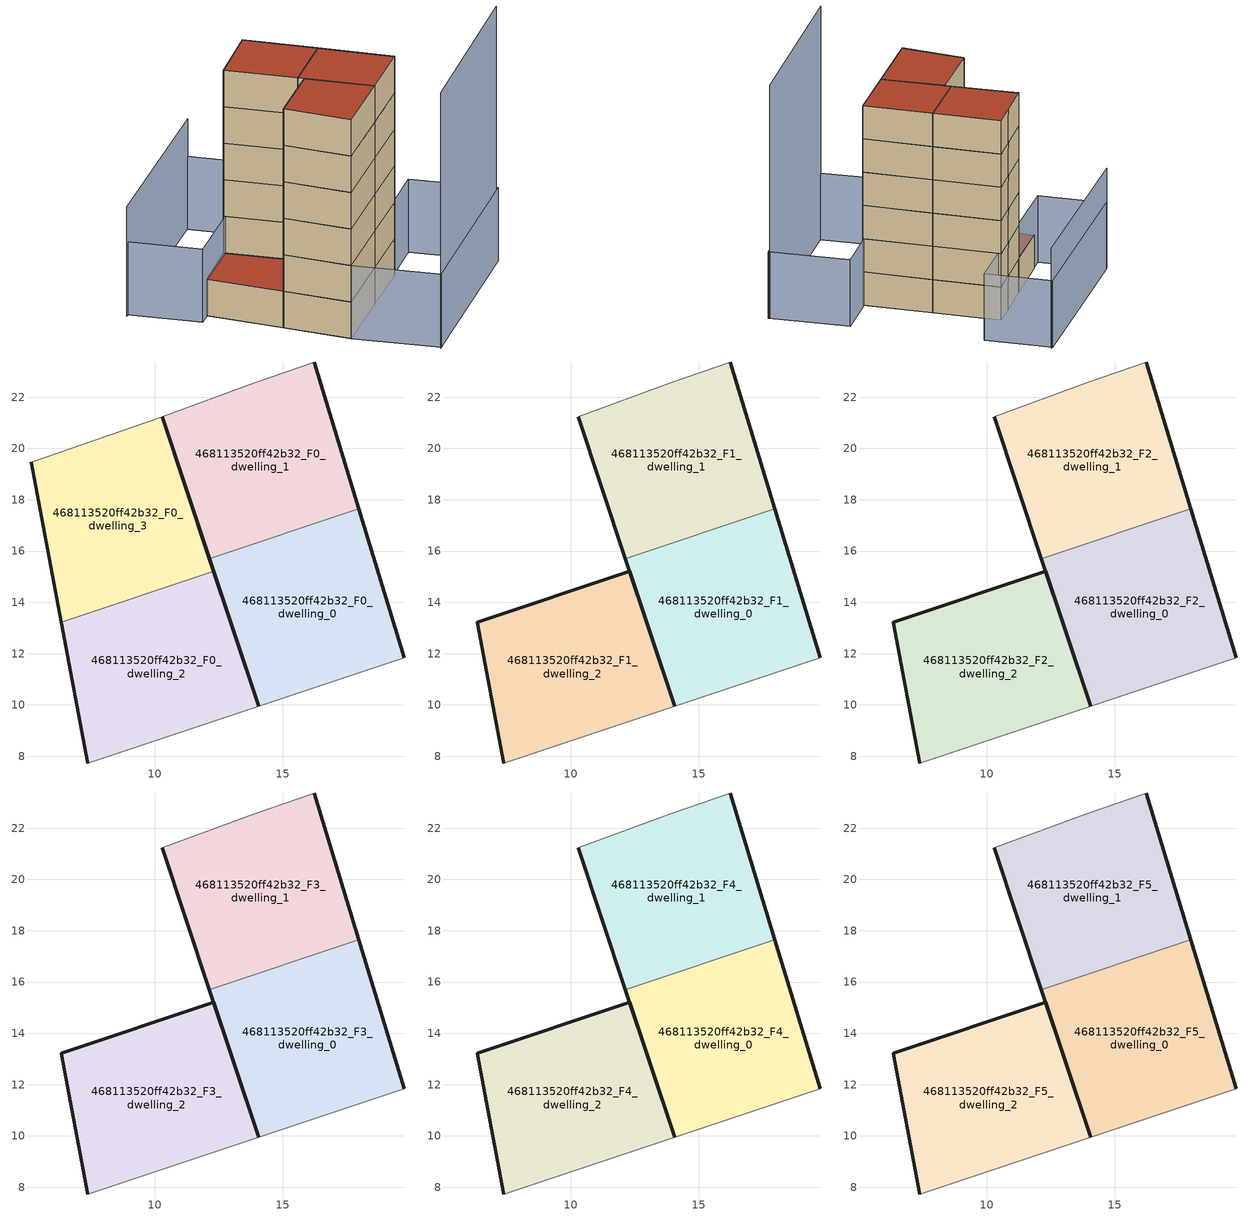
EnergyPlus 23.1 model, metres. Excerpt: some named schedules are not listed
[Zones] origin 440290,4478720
468113520ff42b32_F0_dwelling_0
 floor ground (EU_floor_Construction): 19.73,11.84 17.96,17.65 12.13,15.71 14.05,9.95 z0
 wall outside (EU_wall_Construction): 17.96,17.65 19.73,11.84 / 14.05,9.95 12.13,15.71 z0:3
 wall adiabatic (EU_wall_Construction): 19.73,11.84 14.05,9.95 z0:3
 wall to 468113520ff42b32_F0_dwelling_1 (EU_wall_Construction): 12.13,15.71 17.96,17.65 z0:3
468113520ff42b32_F0_dwelling_1
 floor ground (EU_floor_Construction): 17.96,17.65 16.22,23.37 13.9,22.56 10.29,21.23 12.13,15.71 z0
 wall outside (EU_wall_Construction): 12.13,15.71 10.29,21.23 / 16.22,23.37 17.96,17.65 z0:3
 wall adiabatic (EU_wall_Construction): 10.29,21.23 13.9,22.56 16.22,23.37 z0:3
468113520ff42b32_F0_dwelling_2
 floor ground (EU_floor_Construction): 14.05,9.95 12.3,15.21 6.36,13.23 7.39,7.74 z0
 wall outside (EU_wall_Construction): 12.3,15.21 14.05,9.95 / 7.39,7.74 6.36,13.23 z0:3
 wall adiabatic (EU_wall_Construction): 14.05,9.95 7.39,7.74 z0:3
 wall to 468113520ff42b32_F0_dwelling_3 (EU_wall_Construction): 6.36,13.23 12.3,15.21 z0:3
468113520ff42b32_F0_dwelling_3
 floor ground (EU_floor_Construction): 12.3,15.21 10.29,21.23 10.26,21.22 5.19,19.46 6.36,13.23 z0
 wall outside (EU_wall_Construction): 6.36,13.23 5.19,19.46 / 10.29,21.23 12.3,15.21 z0:3
 wall adiabatic (EU_wall_Construction): 5.19,19.46 10.26,21.22 10.29,21.23 z0:3
 roof outside (EU_roof_Construction): 10.29,21.23 12.3,15.21 6.36,13.23 5.19,19.46 10.26,21.22 z3
468113520ff42b32_F1_dwelling_0
 floor to 468113520ff42b32_F0_dwelling_0 (EU_floor_Construction): 19.73,11.84 17.96,17.65 12.13,15.71 14.05,9.95 z3
 wall outside (EU_wall_Construction): 17.96,17.65 19.73,11.84 / 14.05,9.95 12.13,15.71 z3:6
 wall adiabatic (EU_wall_Construction): 19.73,11.84 14.05,9.95 z3:6
 wall to 468113520ff42b32_F1_dwelling_1 (EU_wall_Construction): 12.13,15.71 17.96,17.65 z3:6
468113520ff42b32_F1_dwelling_1
 floor to 468113520ff42b32_F0_dwelling_1 (EU_floor_Construction): 17.96,17.65 16.22,23.37 13.9,22.56 10.29,21.23 12.13,15.71 z3
 wall outside (EU_wall_Construction): 12.13,15.71 10.29,21.23 / 16.22,23.37 17.96,17.65 z3:6
 wall adiabatic (EU_wall_Construction): 10.29,21.23 13.9,22.56 16.22,23.37 z3:6
468113520ff42b32_F1_dwelling_2
 floor to 468113520ff42b32_F0_dwelling_2 (EU_floor_Construction): 14.05,9.95 12.3,15.21 6.36,13.23 7.39,7.74 z3
 wall outside (EU_wall_Construction): 7.39,7.74 6.36,13.23 12.3,15.21 14.05,9.95 z3:6
 wall adiabatic (EU_wall_Construction): 14.05,9.95 7.39,7.74 z3:6
468113520ff42b32_F2_dwelling_0
 floor to 468113520ff42b32_F1_dwelling_0 (EU_floor_Construction): 19.73,11.84 17.96,17.65 12.13,15.71 14.05,9.95 z6
 wall outside (EU_wall_Construction): 17.96,17.65 19.73,11.84 / 14.05,9.95 12.13,15.71 z6:9
 wall adiabatic (EU_wall_Construction): 19.73,11.84 14.05,9.95 z6:9
 wall to 468113520ff42b32_F2_dwelling_1 (EU_wall_Construction): 12.13,15.71 17.96,17.65 z6:9
468113520ff42b32_F2_dwelling_1
 floor to 468113520ff42b32_F1_dwelling_1 (EU_floor_Construction): 17.96,17.65 16.22,23.37 13.9,22.56 10.29,21.23 12.13,15.71 z6
 wall outside (EU_wall_Construction): 12.13,15.71 10.29,21.23 / 16.22,23.37 17.96,17.65 z6:9
 wall adiabatic (EU_wall_Construction): 10.29,21.23 13.9,22.56 16.22,23.37 z6:9
468113520ff42b32_F2_dwelling_2
 floor to 468113520ff42b32_F1_dwelling_2 (EU_floor_Construction): 14.05,9.95 12.3,15.21 6.36,13.23 7.39,7.74 z6
 wall outside (EU_wall_Construction): 7.39,7.74 6.36,13.23 12.3,15.21 14.05,9.95 z6:9
 wall adiabatic (EU_wall_Construction): 14.05,9.95 7.39,7.74 z6:9
468113520ff42b32_F3_dwelling_0
 floor to 468113520ff42b32_F2_dwelling_0 (EU_floor_Construction): 19.73,11.84 17.96,17.65 12.13,15.71 14.05,9.95 z9
 wall outside (EU_wall_Construction): 17.96,17.65 19.73,11.84 / 14.05,9.95 12.13,15.71 z9:12
 wall adiabatic (EU_wall_Construction): 19.73,11.84 14.05,9.95 z9:12
 wall to 468113520ff42b32_F3_dwelling_1 (EU_wall_Construction): 12.13,15.71 17.96,17.65 z9:12
468113520ff42b32_F3_dwelling_1
 floor to 468113520ff42b32_F2_dwelling_1 (EU_floor_Construction): 17.96,17.65 16.22,23.37 13.9,22.56 10.29,21.23 12.13,15.71 z9
 wall outside (EU_wall_Construction): 12.13,15.71 10.29,21.23 / 16.22,23.37 17.96,17.65 z9:12
 wall adiabatic (EU_wall_Construction): 10.29,21.23 13.9,22.56 16.22,23.37 z9:12
468113520ff42b32_F3_dwelling_2
 floor to 468113520ff42b32_F2_dwelling_2 (EU_floor_Construction): 14.05,9.95 12.3,15.21 6.36,13.23 7.39,7.74 z9
 wall outside (EU_wall_Construction): 7.39,7.74 6.36,13.23 12.3,15.21 14.05,9.95 z9:12
 wall adiabatic (EU_wall_Construction): 14.05,9.95 7.39,7.74 z9:12
468113520ff42b32_F4_dwelling_0
 floor to 468113520ff42b32_F3_dwelling_0 (EU_floor_Construction): 19.73,11.84 17.96,17.65 12.13,15.71 14.05,9.95 z12
 wall outside (EU_wall_Construction): 17.96,17.65 19.73,11.84 / 14.05,9.95 12.13,15.71 z12:15
 wall adiabatic (EU_wall_Construction): 19.73,11.84 14.05,9.95 z12:15
 wall to 468113520ff42b32_F4_dwelling_1 (EU_wall_Construction): 12.13,15.71 17.96,17.65 z12:15
468113520ff42b32_F4_dwelling_1
 floor to 468113520ff42b32_F3_dwelling_1 (EU_floor_Construction): 17.96,17.65 16.22,23.37 13.9,22.56 10.29,21.23 12.13,15.71 z12
 wall outside (EU_wall_Construction): 12.13,15.71 10.29,21.23 / 16.22,23.37 17.96,17.65 z12:15
 wall adiabatic (EU_wall_Construction): 10.29,21.23 13.9,22.56 16.22,23.37 z12:15
468113520ff42b32_F4_dwelling_2
 floor to 468113520ff42b32_F3_dwelling_2 (EU_floor_Construction): 14.05,9.95 12.3,15.21 6.36,13.23 7.39,7.74 z12
 wall outside (EU_wall_Construction): 7.39,7.74 6.36,13.23 12.3,15.21 14.05,9.95 z12:15
 wall adiabatic (EU_wall_Construction): 14.05,9.95 7.39,7.74 z12:15
468113520ff42b32_F5_dwelling_0
 floor to 468113520ff42b32_F4_dwelling_0 (EU_floor_Construction): 19.73,11.84 17.96,17.65 12.13,15.71 14.05,9.95 z15
 wall outside (EU_wall_Construction): 17.96,17.65 19.73,11.84 / 14.05,9.95 12.13,15.71 z15:18
 wall adiabatic (EU_wall_Construction): 19.73,11.84 14.05,9.95 z15:18
 wall to 468113520ff42b32_F5_dwelling_1 (EU_wall_Construction): 12.13,15.71 17.96,17.65 z15:18
 roof outside (EU_roof_Construction): 17.96,17.65 19.73,11.84 14.05,9.95 12.13,15.71 z18
468113520ff42b32_F5_dwelling_1
 floor to 468113520ff42b32_F4_dwelling_1 (EU_floor_Construction): 17.96,17.65 16.22,23.37 13.9,22.56 10.29,21.23 12.13,15.71 z15
 wall outside (EU_wall_Construction): 12.13,15.71 10.29,21.23 / 16.22,23.37 17.96,17.65 z15:18
 wall adiabatic (EU_wall_Construction): 10.29,21.23 13.9,22.56 16.22,23.37 z15:18
 roof outside (EU_roof_Construction): 16.22,23.37 17.96,17.65 12.13,15.71 10.29,21.23 13.9,22.56 z18
468113520ff42b32_F5_dwelling_2
 floor to 468113520ff42b32_F4_dwelling_2 (EU_floor_Construction): 14.05,9.95 12.3,15.21 6.36,13.23 7.39,7.74 z15
 wall outside (EU_wall_Construction): 7.39,7.74 6.36,13.23 12.3,15.21 14.05,9.95 z15:18
 wall adiabatic (EU_wall_Construction): 14.05,9.95 7.39,7.74 z15:18
 roof outside (EU_roof_Construction): 12.3,15.21 14.05,9.95 7.39,7.74 6.36,13.23 z18
shading: 18.99,30.13 1.83,24.48 z0:9; 9.5,1.02 26.28,6.88 z0:21; 9.67,1.08 7.39,7.73 / 7.39,7.73 24.14,13.47 / 24.14,13.47 26.42,6.81 / 26.42,6.81 9.67,1.08 / 2.04,24.57 18.8,30.15 / 18.8,30.15 20.67,24.54 / 20.67,24.54 3.9,18.96 / 3.9,18.96 2.04,24.57 z0:6
[Building]
EU S2 Campaign: North Axis=0; Terrain=City; Solar Distribution=FullExterior
[Site:Location]
Madrid: Latitude=40.5; Longitude=-3.5; Time Zone=1; Elevation=609
[SizingPeriod:WeatherFileDays]
AnnualSizingPeriod: Begin Month=1; Begin Day of Month=1; End Month=12; End Day of Month=31; Day of Week for Start Day=Monday; Use Weather File Daylight Saving Period=No; Use Weather File Rain and Snow Indicators=No
[MATERIAL]
EU_InternalMass_Material: Roughness=MediumRough; Thickness=0.1; Conductivity=1; Density=1800; Specific Heat=900; Thermal Absorptance=0.9; Solar Absorptance=0.7; Visible Absorptance=0.7
[MATERIAL:NOMASS] Roughness=MediumRough; Thermal Absorptance=0.9; Solar Absorptance=0.7; Visible Absorptance=0.7
Name | Thermal Resistance
EU_wall_NoMass | 1.60022
EU_roof_NoMass | 1.57597
EU_floor_NoMass | 0.470652
[CONSTRUCTION]
EU_wall_Construction: EU_wall_NoMass
EU_roof_Construction: EU_roof_NoMass
EU_floor_Construction: EU_floor_NoMass
EU_InternalMass_Construction: EU_InternalMass_Material
[ZONE] Type=1; Multiplier=1; Ceiling Height=autocalculate; Floor Area=autocalculate; Part of Total Floor Area=Yes
Name | Volume
468113520ff42b32_F0_dwelling_0; 468113520ff42b32_F1_dwelling_0; 468113520ff42b32_F2_dwelling_0; 468113520ff42b32_F3_dwelling_0; 468113520ff42b32_F4_dwelling_0; 468113520ff42b32_F5_dwelling_0 | 110.345
468113520ff42b32_F0_dwelling_1; 468113520ff42b32_F0_dwelling_2 | 110.347
468113520ff42b32_F1_dwelling_1; 468113520ff42b32_F2_dwelling_1; 468113520ff42b32_F3_dwelling_1; 468113520ff42b32_F4_dwelling_1; 468113520ff42b32_F5_dwelling_1; 468113520ff42b32_F1_dwelling_2; 468113520ff42b32_F2_dwelling_2; 468113520ff42b32_F3_dwelling_2; 468113520ff42b32_F4_dwelling_2; 468113520ff42b32_F5_dwelling_2 | 110.346
468113520ff42b32_F0_dwelling_3 | 110.36
[INTERNALMASS] Construction=EU_InternalMass_Construction
Name | Zone or ZoneList | Surface Area
468113520ff42b32_F0_dwelling_0_EU_InternalMass | 468113520ff42b32_F0_dwelling_0 | 36.7817
468113520ff42b32_F0_dwelling_1_EU_InternalMass | 468113520ff42b32_F0_dwelling_1 | 36.7823
468113520ff42b32_F0_dwelling_2_EU_InternalMass | 468113520ff42b32_F0_dwelling_2 | 36.7821
468113520ff42b32_F0_dwelling_3_EU_InternalMass | 468113520ff42b32_F0_dwelling_3 | 36.7868
468113520ff42b32_F1_dwelling_0_EU_InternalMass | 468113520ff42b32_F1_dwelling_0 | 49.0447
468113520ff42b32_F1_dwelling_1_EU_InternalMass | 468113520ff42b32_F1_dwelling_1 | 49.0483
468113520ff42b32_F1_dwelling_2_EU_InternalMass | 468113520ff42b32_F1_dwelling_2 | 49.042
468113520ff42b32_F2_dwelling_0_EU_InternalMass | 468113520ff42b32_F2_dwelling_0 | 49.0447
468113520ff42b32_F2_dwelling_1_EU_InternalMass | 468113520ff42b32_F2_dwelling_1 | 49.0483
468113520ff42b32_F2_dwelling_2_EU_InternalMass | 468113520ff42b32_F2_dwelling_2 | 49.042
468113520ff42b32_F3_dwelling_0_EU_InternalMass | 468113520ff42b32_F3_dwelling_0 | 49.0447
468113520ff42b32_F3_dwelling_1_EU_InternalMass | 468113520ff42b32_F3_dwelling_1 | 49.0483
468113520ff42b32_F3_dwelling_2_EU_InternalMass | 468113520ff42b32_F3_dwelling_2 | 49.042
468113520ff42b32_F4_dwelling_0_EU_InternalMass | 468113520ff42b32_F4_dwelling_0 | 49.0447
468113520ff42b32_F4_dwelling_1_EU_InternalMass | 468113520ff42b32_F4_dwelling_1 | 49.0483
468113520ff42b32_F4_dwelling_2_EU_InternalMass | 468113520ff42b32_F4_dwelling_2 | 49.042
468113520ff42b32_F5_dwelling_0_EU_InternalMass | 468113520ff42b32_F5_dwelling_0 | 49.0447
468113520ff42b32_F5_dwelling_1_EU_InternalMass | 468113520ff42b32_F5_dwelling_1 | 49.0483
468113520ff42b32_F5_dwelling_2_EU_InternalMass | 468113520ff42b32_F5_dwelling_2 | 49.042
[OTHEREQUIPMENT] Fuel Type=Electricity; Design Level Calculation Method=Watts/Area; Power per Zone Floor Area=1; Fraction Latent=0; Fraction Radiant=0; Fraction Lost=0; Carbon Dioxide Generation Rate=0; EndUse Subcategory=EU_Step8_InternalGains
Name | Zone or ZoneList or Space or SpaceList | Schedule
EU_Step8_InternalGain_468113520ff42b32_F0_dwelling_0_f000 | 468113520ff42b32_F0_dwelling_0 | EU_Step8_GainSchedule_468113520ff42b32_F0_dwelling_0_f000
EU_Step8_InternalGain_468113520ff42b32_F0_dwelling_1_f000 | 468113520ff42b32_F0_dwelling_1 | EU_Step8_GainSchedule_468113520ff42b32_F0_dwelling_1_f000
EU_Step8_InternalGain_468113520ff42b32_F0_dwelling_2_f000 | 468113520ff42b32_F0_dwelling_2 | EU_Step8_GainSchedule_468113520ff42b32_F0_dwelling_2_f000
EU_Step8_InternalGain_468113520ff42b32_F0_dwelling_3_f000 | 468113520ff42b32_F0_dwelling_3 | EU_Step8_GainSchedule_468113520ff42b32_F0_dwelling_3_f000
EU_Step8_InternalGain_468113520ff42b32_F1_dwelling_0_f000 | 468113520ff42b32_F1_dwelling_0 | EU_Step8_GainSchedule_468113520ff42b32_F1_dwelling_0_f000
EU_Step8_InternalGain_468113520ff42b32_F1_dwelling_1_f000 | 468113520ff42b32_F1_dwelling_1 | EU_Step8_GainSchedule_468113520ff42b32_F1_dwelling_1_f000
EU_Step8_InternalGain_468113520ff42b32_F1_dwelling_2_f000 | 468113520ff42b32_F1_dwelling_2 | EU_Step8_GainSchedule_468113520ff42b32_F1_dwelling_2_f000
EU_Step8_InternalGain_468113520ff42b32_F2_dwelling_0_f000 | 468113520ff42b32_F2_dwelling_0 | EU_Step8_GainSchedule_468113520ff42b32_F2_dwelling_0_f000
EU_Step8_InternalGain_468113520ff42b32_F2_dwelling_1_f000 | 468113520ff42b32_F2_dwelling_1 | EU_Step8_GainSchedule_468113520ff42b32_F2_dwelling_1_f000
EU_Step8_InternalGain_468113520ff42b32_F2_dwelling_2_f000 | 468113520ff42b32_F2_dwelling_2 | EU_Step8_GainSchedule_468113520ff42b32_F2_dwelling_2_f000
EU_Step8_InternalGain_468113520ff42b32_F3_dwelling_0_f000 | 468113520ff42b32_F3_dwelling_0 | EU_Step8_GainSchedule_468113520ff42b32_F3_dwelling_0_f000
EU_Step8_InternalGain_468113520ff42b32_F3_dwelling_1_f000 | 468113520ff42b32_F3_dwelling_1 | EU_Step8_GainSchedule_468113520ff42b32_F3_dwelling_1_f000
EU_Step8_InternalGain_468113520ff42b32_F3_dwelling_2_f000 | 468113520ff42b32_F3_dwelling_2 | EU_Step8_GainSchedule_468113520ff42b32_F3_dwelling_2_f000
EU_Step8_InternalGain_468113520ff42b32_F4_dwelling_0_f000 | 468113520ff42b32_F4_dwelling_0 | EU_Step8_GainSchedule_468113520ff42b32_F4_dwelling_0_f000
EU_Step8_InternalGain_468113520ff42b32_F4_dwelling_1_f000 | 468113520ff42b32_F4_dwelling_1 | EU_Step8_GainSchedule_468113520ff42b32_F4_dwelling_1_f000
EU_Step8_InternalGain_468113520ff42b32_F4_dwelling_2_f000 | 468113520ff42b32_F4_dwelling_2 | EU_Step8_GainSchedule_468113520ff42b32_F4_dwelling_2_f000
EU_Step8_InternalGain_468113520ff42b32_F5_dwelling_0_f000 | 468113520ff42b32_F5_dwelling_0 | EU_Step8_GainSchedule_468113520ff42b32_F5_dwelling_0_f000
EU_Step8_InternalGain_468113520ff42b32_F5_dwelling_1_f000 | 468113520ff42b32_F5_dwelling_1 | EU_Step8_GainSchedule_468113520ff42b32_F5_dwelling_1_f000
EU_Step8_InternalGain_468113520ff42b32_F5_dwelling_2_f000 | 468113520ff42b32_F5_dwelling_2 | EU_Step8_GainSchedule_468113520ff42b32_F5_dwelling_2_f000
[ZONEVENTILATION:DESIGNFLOWRATE] Schedule=EU_AlwaysOn; Design Flow Rate Calculation Method=AirChanges/Hour; Air Changes per Hour=0.480704; Ventilation Type=Natural; Fan Pressure Rise=0; Fan Total Efficiency=1; Constant Term Coefficient=1; Temperature Term Coefficient=0; Velocity Term Coefficient=0; Velocity Squared Term Coefficient=0; Minimum Indoor Temperature=-100; Maximum Indoor Temperature=100; Delta Temperature=-100; Minimum Outdoor Temperature=-100; Maximum Outdoor Temperature=100; Maximum Wind Speed=40
Name | Zone or ZoneList or Space or SpaceList
EU_ConstantAir_468113520ff42b32_F0_dwelling_0 | 468113520ff42b32_F0_dwelling_0
EU_ConstantAir_468113520ff42b32_F0_dwelling_1 | 468113520ff42b32_F0_dwelling_1
EU_ConstantAir_468113520ff42b32_F0_dwelling_2 | 468113520ff42b32_F0_dwelling_2
EU_ConstantAir_468113520ff42b32_F0_dwelling_3 | 468113520ff42b32_F0_dwelling_3
EU_ConstantAir_468113520ff42b32_F1_dwelling_0 | 468113520ff42b32_F1_dwelling_0
EU_ConstantAir_468113520ff42b32_F1_dwelling_1 | 468113520ff42b32_F1_dwelling_1
EU_ConstantAir_468113520ff42b32_F1_dwelling_2 | 468113520ff42b32_F1_dwelling_2
EU_ConstantAir_468113520ff42b32_F2_dwelling_0 | 468113520ff42b32_F2_dwelling_0
EU_ConstantAir_468113520ff42b32_F2_dwelling_1 | 468113520ff42b32_F2_dwelling_1
EU_ConstantAir_468113520ff42b32_F2_dwelling_2 | 468113520ff42b32_F2_dwelling_2
EU_ConstantAir_468113520ff42b32_F3_dwelling_0 | 468113520ff42b32_F3_dwelling_0
EU_ConstantAir_468113520ff42b32_F3_dwelling_1 | 468113520ff42b32_F3_dwelling_1
EU_ConstantAir_468113520ff42b32_F3_dwelling_2 | 468113520ff42b32_F3_dwelling_2
EU_ConstantAir_468113520ff42b32_F4_dwelling_0 | 468113520ff42b32_F4_dwelling_0
EU_ConstantAir_468113520ff42b32_F4_dwelling_1 | 468113520ff42b32_F4_dwelling_1
EU_ConstantAir_468113520ff42b32_F4_dwelling_2 | 468113520ff42b32_F4_dwelling_2
EU_ConstantAir_468113520ff42b32_F5_dwelling_0 | 468113520ff42b32_F5_dwelling_0
EU_ConstantAir_468113520ff42b32_F5_dwelling_1 | 468113520ff42b32_F5_dwelling_1
EU_ConstantAir_468113520ff42b32_F5_dwelling_2 | 468113520ff42b32_F5_dwelling_2
[HVACTEMPLATE:THERMOSTAT] Constant Heating Setpoint=20; Constant Cooling Setpoint=50
EU_HeatOnly_468113520ff42b32_F0_dwelling_0; EU_HeatOnly_468113520ff42b32_F0_dwelling_1; EU_HeatOnly_468113520ff42b32_F0_dwelling_2; EU_HeatOnly_468113520ff42b32_F0_dwelling_3; EU_HeatOnly_468113520ff42b32_F1_dwelling_0; EU_HeatOnly_468113520ff42b32_F1_dwelling_1; EU_HeatOnly_468113520ff42b32_F1_dwelling_2; EU_HeatOnly_468113520ff42b32_F2_dwelling_0; EU_HeatOnly_468113520ff42b32_F2_dwelling_1; EU_HeatOnly_468113520ff42b32_F2_dwelling_2; EU_HeatOnly_468113520ff42b32_F3_dwelling_0; EU_HeatOnly_468113520ff42b32_F3_dwelling_1; EU_HeatOnly_468113520ff42b32_F3_dwelling_2; EU_HeatOnly_468113520ff42b32_F4_dwelling_0; EU_HeatOnly_468113520ff42b32_F4_dwelling_1; EU_HeatOnly_468113520ff42b32_F4_dwelling_2; EU_HeatOnly_468113520ff42b32_F5_dwelling_0; EU_HeatOnly_468113520ff42b32_F5_dwelling_1; EU_HeatOnly_468113520ff42b32_F5_dwelling_2
[HVACTEMPLATE:ZONE:IDEALLOADSAIRSYSTEM] System Availability Schedule=EU_AlwaysOn; Maximum Heating Supply Air Temperature=50; Minimum Cooling Supply Air Temperature=13; Maximum Heating Supply Air Humidity Ratio=0.0156; Minimum Cooling Supply Air Humidity Ratio=0.0077; Heating Limit=NoLimit; Cooling Limit=NoLimit; Heating Availability Schedule=EU_AlwaysOn; Cooling Availability Schedule=EU_CoolingOff; Dehumidification Control Type=ConstantSensibleHeatRatio; Cooling Sensible Heat Ratio=0.7; Dehumidification Setpoint=60; Humidification Control Type=None; Humidification Setpoint=30; Outdoor Air Method=None; Outdoor Air Flow Rate per Person=0.00944; Outdoor Air Flow Rate per Zone Floor Area=0; Outdoor Air Flow Rate per Zone=0; Demand Controlled Ventilation Type=None; Outdoor Air Economizer Type=NoEconomizer; Heat Recovery Type=None; Sensible Heat Recovery Effectiveness=0.7; Latent Heat Recovery Effectiveness=0.65
Name | Template Thermostat
468113520ff42b32_F0_dwelling_0 | EU_HeatOnly_468113520ff42b32_F0_dwelling_0
468113520ff42b32_F0_dwelling_1 | EU_HeatOnly_468113520ff42b32_F0_dwelling_1
468113520ff42b32_F0_dwelling_2 | EU_HeatOnly_468113520ff42b32_F0_dwelling_2
468113520ff42b32_F0_dwelling_3 | EU_HeatOnly_468113520ff42b32_F0_dwelling_3
468113520ff42b32_F1_dwelling_0 | EU_HeatOnly_468113520ff42b32_F1_dwelling_0
468113520ff42b32_F1_dwelling_1 | EU_HeatOnly_468113520ff42b32_F1_dwelling_1
